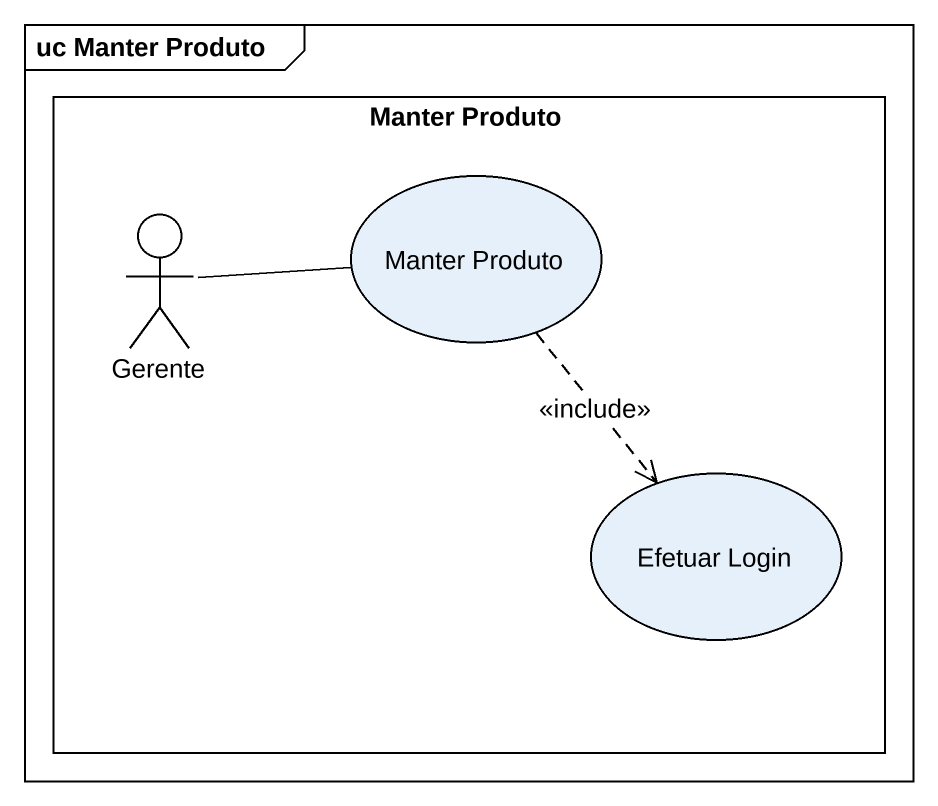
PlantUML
@startuml
mainframe uc Manter Produto
rectangle "Manter Produto" as Manter_Produto {
  actor Gerente
  usecase "Manter Produto" as Manter_Produto_2
  usecase "Efetuar Login" as Efetuar_Login
}
Gerente -right- Manter_Produto_2
Manter_Produto_2 ..> Efetuar_Login : <<include>>
@enduml
